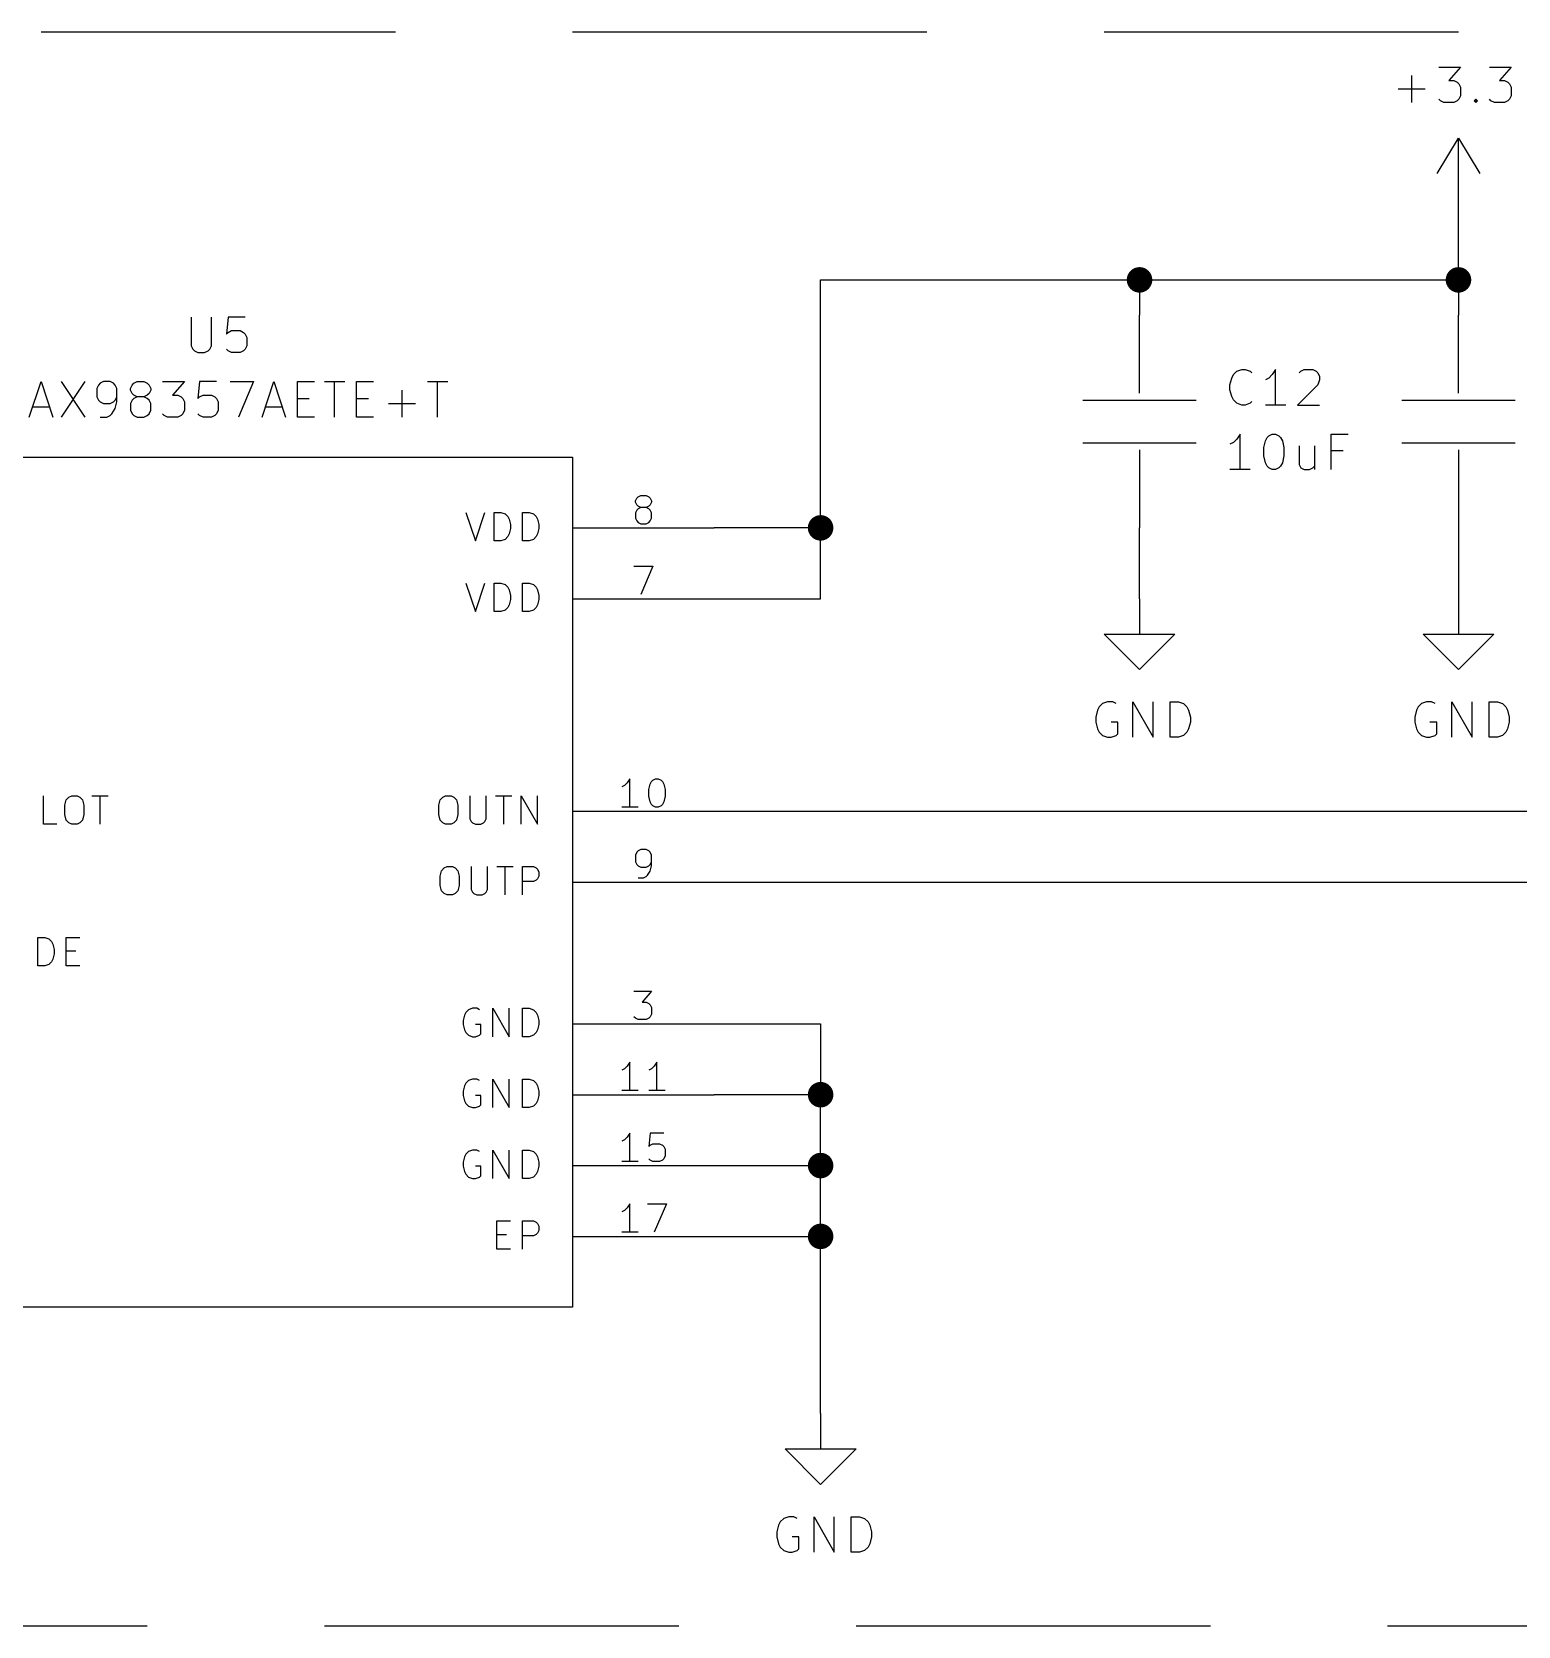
# Model space of a CAD drawing. Extents: x 0.4 to 16.1, y -11.3 to -0.4.
# Drawn here: x 12.087 to 14.184, y -5.85 to -3.6 of the extents above; entities that cross this region are included whole.
import ezdxf

# ---------------------------------------------------------------- set-up
doc = ezdxf.new("R2010")
doc.units = 0
doc.header["$MEASUREMENT"] = 0
doc.linetypes.add('DASHED', pattern=[0.75, 0.5, -0.25])
for name, color, linetype in [('BLUE4', 5, 'CONTINUOUS'), ('BROWN2', 54, 'CONTINUOUS'), ('MAGENTA2', 6, 'CONTINUOUS'), ('MAGENTA3', 221, 'CONTINUOUS'), ('RED3', 11, 'CONTINUOUS')]:
    doc.layers.add(name, color=color, linetype=linetype)

msp = doc.modelspace()

# ---------------------------------------------------------------- linework, layer by layer
at = {"layer": 'BLUE4', "linetype": 'CONTINUOUS'}
for p, q in [((12.9386, -4.26171), (12.9405, -4.2579)), ((12.9386, -4.26362), (12.9386, -4.26171)), ((12.9405, -4.26743), (12.9386, -4.26362)), ((12.9405, -4.2579), (12.9424, -4.256)), ((12.9424, -4.26933), (12.9405, -4.26743)), ((12.9424, -4.27314), (12.9405, -4.27505)), ((12.9424, -4.256), (12.9462, -4.25409)), ((12.9462, -4.27124), (12.9424, -4.26933)), ((12.9462, -4.27124), (12.9424, -4.27314)), ((12.9462, -4.25409), (12.9538, -4.25409)), ((12.9538, -4.27124), (12.9462, -4.27124)), ((12.9538, -4.25409), (12.9576, -4.256)), ((12.9576, -4.26933), (12.9538, -4.27124)), ((12.9576, -4.27314), (12.9538, -4.27124)), ((12.9576, -4.256), (12.9595, -4.2579)), ((12.9595, -4.26743), (12.9576, -4.26933)), ((12.9595, -4.27505), (12.9576, -4.27314)), ((12.9595, -4.2579), (12.9614, -4.26171)), ((12.9614, -4.26362), (12.9595, -4.26743)), ((12.9614, -4.26171), (12.9614, -4.26362)), ((12.9405, -4.27505), (12.9386, -4.27885)), ((12.9386, -4.27885), (12.9386, -4.28647)), ((12.9386, -4.28647), (12.9405, -4.29028)), ((12.9405, -4.29028), (12.9424, -4.29219)), ((12.9424, -4.29219), (12.9462, -4.29409)), ((12.9462, -4.29409), (12.9538, -4.29409)), ((12.9538, -4.29409), (12.9576, -4.29219)), ((12.9576, -4.29219), (12.9595, -4.29028)), ((12.9614, -4.27885), (12.9595, -4.27505)), ((12.9595, -4.29028), (12.9614, -4.28647)), ((12.9614, -4.28647), (12.9614, -4.27885)), ((12.9367, -4.35409), (12.9633, -4.35409)), ((12.9633, -4.35409), (12.9462, -4.39409)), ((12.9309, -4.65409), (12.9271, -4.65981)), ((12.9309, -4.69409), (12.9309, -4.65409)), ((12.9614, -4.6579), (12.9633, -4.656)), ((12.9633, -4.656), (12.9671, -4.65409)), ((12.9671, -4.65409), (12.9709, -4.65409)), ((12.9709, -4.65409), (12.9748, -4.656)), ((12.9748, -4.656), (12.9767, -4.6579)), ((12.9233, -4.66362), (12.9195, -4.66552)), ((12.9271, -4.65981), (12.9233, -4.66362)), ((12.9576, -4.66933), (12.9595, -4.66171)), ((12.9576, -4.67885), (12.9576, -4.66933)), ((12.9595, -4.68647), (12.9576, -4.67885)), ((12.9595, -4.66171), (12.9614, -4.6579)), ((12.9767, -4.6579), (12.9786, -4.66171)), ((12.9786, -4.66171), (12.9805, -4.66933)), ((12.9805, -4.67885), (12.9786, -4.68647)), ((12.9805, -4.66933), (12.9805, -4.67885)), ((12.9424, -4.69409), (12.9195, -4.69409)), ((12.9614, -4.69028), (12.9595, -4.68647)), ((12.9633, -4.69219), (12.9614, -4.69028)), ((12.9671, -4.69409), (12.9633, -4.69219)), ((12.9709, -4.69409), (12.9671, -4.69409)), ((12.9748, -4.69219), (12.9709, -4.69409)), ((12.9767, -4.69028), (12.9748, -4.69219)), ((12.9786, -4.68647), (12.9767, -4.69028)), ((12.9405, -4.7579), (12.9386, -4.76171)), ((12.9386, -4.76171), (12.9386, -4.77124)), ((12.9424, -4.756), (12.9405, -4.7579)), ((12.9462, -4.75409), (12.9424, -4.756)), ((12.9538, -4.75409), (12.9462, -4.75409)), ((12.9576, -4.756), (12.9538, -4.75409)), ((12.9595, -4.7579), (12.9576, -4.756)), ((12.9614, -4.76171), (12.9595, -4.7579)), ((12.9614, -4.77695), (12.9614, -4.76171)), ((12.9386, -4.77124), (12.9405, -4.77505)), ((12.9405, -4.77505), (12.9424, -4.77695)), ((12.9424, -4.77695), (12.9462, -4.77885)), ((12.9462, -4.77885), (12.9538, -4.77885)), ((12.95, -4.79409), (12.9538, -4.79219)), ((12.9538, -4.77885), (12.9576, -4.77695)), ((12.9538, -4.79219), (12.9557, -4.79028)), ((12.9557, -4.79028), (12.9595, -4.78457)), ((12.9576, -4.77695), (12.9595, -4.77505)), ((12.9595, -4.77505), (12.9614, -4.77124)), ((12.9595, -4.78457), (12.9614, -4.77695)), ((12.9424, -4.79409), (12.95, -4.79409)), ((12.9367, -4.95409), (12.9614, -4.95409)), ((12.9614, -4.95409), (12.9481, -4.96933)), ((12.9481, -4.96933), (12.9538, -4.96933)), ((12.9538, -4.96933), (12.9576, -4.97124)), ((12.9576, -4.97124), (12.9595, -4.97314)), ((12.9386, -4.99219), (12.9367, -4.99028)), ((12.9424, -4.99409), (12.9386, -4.99219)), ((12.9538, -4.99409), (12.9424, -4.99409)), ((12.9576, -4.99219), (12.9538, -4.99409)), ((12.9595, -4.99028), (12.9576, -4.99219)), ((12.9595, -4.97314), (12.9614, -4.97695)), ((12.9614, -4.98647), (12.9595, -4.99028)), ((12.9614, -4.97695), (12.9614, -4.98647)), ((12.9271, -5.05981), (12.9233, -5.06362)), ((12.9309, -5.05409), (12.9271, -5.05981)), ((12.9309, -5.09409), (12.9309, -5.05409)), ((12.9652, -5.05981), (12.9614, -5.06362)), ((12.969, -5.05409), (12.9652, -5.05981)), ((12.969, -5.09409), (12.969, -5.05409)), ((12.9233, -5.06362), (12.9195, -5.06552)), ((12.9614, -5.06362), (12.9576, -5.06552)), ((12.9424, -5.09409), (12.9195, -5.09409)), ((12.9805, -5.09409), (12.9576, -5.09409)), ((12.9233, -5.16362), (12.9195, -5.16552)), ((12.9271, -5.15981), (12.9233, -5.16362)), ((12.9309, -5.15409), (12.9271, -5.15981)), ((12.9309, -5.19409), (12.9309, -5.15409)), ((12.9595, -5.15409), (12.9576, -5.17314)), ((12.9576, -5.17314), (12.9595, -5.17124)), ((12.9786, -5.15409), (12.9595, -5.15409)), ((12.9595, -5.17124), (12.9633, -5.16933)), ((12.9633, -5.16933), (12.9729, -5.16933)), ((12.9729, -5.16933), (12.9767, -5.17124)), ((12.9767, -5.17124), (12.9786, -5.17314)), ((12.9786, -5.17314), (12.9805, -5.17695)), ((12.9424, -5.19409), (12.9195, -5.19409)), ((12.9595, -5.19219), (12.9576, -5.19028)), ((12.9633, -5.19409), (12.9595, -5.19219)), ((12.9729, -5.19409), (12.9633, -5.19409)), ((12.9767, -5.19219), (12.9729, -5.19409)), ((12.9786, -5.19028), (12.9767, -5.19219)), ((12.9805, -5.18647), (12.9786, -5.19028)), ((12.9805, -5.17695), (12.9805, -5.18647)), ((12.9233, -5.26362), (12.9195, -5.26552)), ((12.9271, -5.25981), (12.9233, -5.26362)), ((12.9309, -5.25409), (12.9271, -5.25981)), ((12.9309, -5.29409), (12.9309, -5.25409)), ((12.9557, -5.25409), (12.9824, -5.25409)), ((12.9824, -5.25409), (12.9652, -5.29409)), ((12.9424, -5.29409), (12.9195, -5.29409))]:
    msp.add_line(p, q, dxfattribs=at)
at = {"layer": 'BROWN2', "linetype": 'CONTINUOUS'}
for p, q in [((14.07, -3.8), (14.1, -3.75)), ((14.1, -3.85), (14.1, -3.75)), ((14.1, -3.75), (14.13, -3.8)), ((13.65, -4.11), (13.65, -4)), ((14.1, -4.11), (14.1, -4)), ((13.57, -4.12), (13.73, -4.12)), ((14.02, -4.12), (14.18, -4.12)), ((13.57, -4.18), (13.73, -4.18)), ((14.02, -4.18), (14.18, -4.18)), ((11.85, -4.2), (12.85, -4.2)), ((12.85, -4.2), (12.85, -5.4)), ((13.65, -4.19), (13.65, -4.3)), ((14.1, -4.19), (14.1, -4.3)), ((12.85, -4.3), (13.05, -4.3)), ((12.85, -4.4), (13.05, -4.4)), ((13.65, -4.4), (13.65, -4.45)), ((14.1, -4.4), (14.1, -4.45)), ((13.65, -4.5), (13.6, -4.45)), ((13.6, -4.45), (13.65, -4.45)), ((13.65, -4.45), (13.7, -4.45)), ((13.7, -4.45), (13.65, -4.5)), ((14.1, -4.5), (14.05, -4.45)), ((14.05, -4.45), (14.1, -4.45)), ((14.1, -4.45), (14.15, -4.45)), ((14.15, -4.45), (14.1, -4.5)), ((12.85, -4.7), (13.05, -4.7)), ((12.85, -4.8), (13.05, -4.8)), ((12.85, -5), (13.05, -5)), ((12.85, -5.1), (13.05, -5.1)), ((12.85, -5.2), (13.05, -5.2)), ((12.85, -5.3), (13.05, -5.3)), ((12.85, -5.4), (11.85, -5.4)), ((13.2, -5.55), (13.2, -5.6)), ((13.2, -5.65), (13.15, -5.6)), ((13.15, -5.6), (13.2, -5.6)), ((13.2, -5.6), (13.25, -5.6)), ((13.25, -5.6), (13.2, -5.65))]:
    msp.add_line(p, q, dxfattribs=at)
at = {"layer": 'MAGENTA2', "linetype": 'CONTINUOUS'}
for p, q in [((14.034, -3.69962), (14.034, -3.66152)), ((14.0721, -3.64962), (14.1031, -3.64962)), ((14.1031, -3.64962), (14.0864, -3.66867)), ((14.1436, -3.64962), (14.1745, -3.64962)), ((14.1745, -3.64962), (14.1579, -3.66867)), ((14.015, -3.68057), (14.0531, -3.68057)), ((14.0864, -3.66867), (14.0936, -3.66867)), ((14.0936, -3.66867), (14.0983, -3.67105)), ((14.0983, -3.67105), (14.1007, -3.67343)), ((14.1007, -3.67343), (14.1031, -3.67819)), ((14.1031, -3.67819), (14.1031, -3.69009)), ((14.1579, -3.66867), (14.165, -3.66867)), ((14.165, -3.66867), (14.1698, -3.67105)), ((14.1698, -3.67105), (14.1721, -3.67343)), ((14.1721, -3.67343), (14.1745, -3.67819)), ((14.1745, -3.67819), (14.1745, -3.69009)), ((14.0745, -3.69724), (14.0721, -3.69485)), ((14.0793, -3.69962), (14.0745, -3.69724)), ((14.0936, -3.69962), (14.0793, -3.69962)), ((14.0983, -3.69724), (14.0936, -3.69962)), ((14.1007, -3.69485), (14.0983, -3.69724)), ((14.1031, -3.69009), (14.1007, -3.69485)), ((14.1221, -3.69724), (14.1245, -3.69485)), ((14.1245, -3.69962), (14.1221, -3.69724)), ((14.1245, -3.69485), (14.1269, -3.69724)), ((14.1245, -3.69485), (14.1245, -3.69962)), ((14.1269, -3.69724), (14.1245, -3.69962)), ((14.1459, -3.69724), (14.1436, -3.69485)), ((14.1507, -3.69962), (14.1459, -3.69724)), ((14.165, -3.69962), (14.1507, -3.69962)), ((14.1698, -3.69724), (14.165, -3.69962)), ((14.1721, -3.69485), (14.1698, -3.69724)), ((14.1745, -3.69009), (14.1721, -3.69485)), ((12.3119, -4.00262), (12.3119, -4.04309)), ((12.3405, -4.04309), (12.3405, -4.00262)), ((12.3643, -4.00262), (12.3619, -4.02643)), ((12.3881, -4.00262), (12.3643, -4.00262)), ((12.3619, -4.02643), (12.3643, -4.02405)), ((12.3643, -4.02405), (12.369, -4.02167)), ((12.369, -4.02167), (12.3809, -4.02167)), ((12.3809, -4.02167), (12.3857, -4.02405)), ((12.3857, -4.02405), (12.3881, -4.02643)), ((12.3881, -4.02643), (12.3905, -4.03119)), ((12.3119, -4.04309), (12.3143, -4.04785)), ((12.3143, -4.04785), (12.3167, -4.05024)), ((12.3357, -4.05024), (12.3381, -4.04785)), ((12.3381, -4.04785), (12.3405, -4.04309)), ((12.3643, -4.05024), (12.3619, -4.04785)), ((12.3881, -4.04785), (12.3857, -4.05024)), ((12.3905, -4.04309), (12.3881, -4.04785)), ((12.3905, -4.03119), (12.3905, -4.04309)), ((12.3167, -4.05024), (12.3214, -4.05262)), ((12.3214, -4.05262), (12.3309, -4.05262)), ((12.3309, -4.05262), (12.3357, -4.05024)), ((12.369, -4.05262), (12.3643, -4.05024)), ((12.3809, -4.05262), (12.369, -4.05262)), ((12.3857, -4.05024), (12.3809, -4.05262)), ((12.0833, -4.14362), (12.1, -4.09362)), ((12.1, -4.09362), (12.1167, -4.14362)), ((12.1286, -4.09362), (12.1619, -4.14362)), ((12.1619, -4.09362), (12.1286, -4.14362)), ((12.1881, -4.09362), (12.1833, -4.096)), ((12.1976, -4.09362), (12.1881, -4.09362)), ((12.2024, -4.096), (12.1976, -4.09362)), ((12.2309, -4.096), (12.2357, -4.09362)), ((12.2357, -4.09362), (12.2452, -4.09362)), ((12.2452, -4.09362), (12.25, -4.096)), ((12.2714, -4.09362), (12.3024, -4.09362)), ((12.3024, -4.09362), (12.2857, -4.11267)), ((12.3238, -4.09362), (12.3214, -4.11743)), ((12.3476, -4.09362), (12.3238, -4.09362)), ((12.3667, -4.09362), (12.4, -4.09362)), ((12.4, -4.09362), (12.3786, -4.14362)), ((12.4119, -4.14362), (12.4286, -4.09362)), ((12.4286, -4.09362), (12.4452, -4.14362)), ((12.4619, -4.14362), (12.4619, -4.09362)), ((12.4619, -4.09362), (12.4857, -4.09362)), ((12.5, -4.09362), (12.5286, -4.09362)), ((12.5143, -4.14362), (12.5143, -4.09362)), ((12.5452, -4.14362), (12.5452, -4.09362)), ((12.5452, -4.09362), (12.569, -4.09362)), ((12.6452, -4.09362), (12.6738, -4.09362)), ((12.6595, -4.14362), (12.6595, -4.09362)), ((13.7776, -4.09805), (13.78, -4.08852)), ((13.78, -4.08852), (13.7824, -4.08376)), ((13.7824, -4.08376), (13.7872, -4.079)), ((13.7872, -4.079), (13.7943, -4.07662)), ((13.7943, -4.07662), (13.7991, -4.07662)), ((13.7991, -4.07662), (13.8062, -4.079)), ((13.8062, -4.079), (13.8086, -4.08138)), ((13.8324, -4.08852), (13.8276, -4.0909)), ((13.8372, -4.08376), (13.8324, -4.08852)), ((13.8419, -4.07662), (13.8372, -4.08376)), ((13.8419, -4.12662), (13.8419, -4.07662)), ((13.8753, -4.08138), (13.8776, -4.079)), ((13.8776, -4.079), (13.8824, -4.07662)), ((13.8824, -4.07662), (13.8943, -4.07662)), ((13.8943, -4.07662), (13.8991, -4.079)), ((13.8991, -4.079), (13.9015, -4.08138)), ((13.9015, -4.08138), (13.9038, -4.08614)), ((13.9038, -4.0909), (13.9015, -4.09805)), ((13.9038, -4.08614), (13.9038, -4.0909)), ((12.1809, -4.09838), (12.1786, -4.10314)), ((12.1786, -4.10314), (12.1786, -4.11505)), ((12.1786, -4.11505), (12.1809, -4.11981)), ((12.1833, -4.096), (12.1809, -4.09838)), ((12.2048, -4.09838), (12.2024, -4.096)), ((12.2071, -4.10314), (12.2048, -4.09838)), ((12.2048, -4.11981), (12.2071, -4.11505)), ((12.2071, -4.12219), (12.2071, -4.10314)), ((12.2262, -4.10314), (12.2286, -4.09838)), ((12.2262, -4.10552), (12.2262, -4.10314)), ((12.2286, -4.11028), (12.2262, -4.10552)), ((12.2286, -4.09838), (12.2309, -4.096)), ((12.2309, -4.11267), (12.2286, -4.11028)), ((12.2309, -4.11743), (12.2286, -4.11981)), ((12.2357, -4.11505), (12.2309, -4.11267)), ((12.2357, -4.11505), (12.2309, -4.11743)), ((12.2452, -4.11505), (12.2357, -4.11505)), ((12.25, -4.11267), (12.2452, -4.11505)), ((12.25, -4.11743), (12.2452, -4.11505)), ((12.25, -4.096), (12.2524, -4.09838)), ((12.2524, -4.11028), (12.25, -4.11267)), ((12.2524, -4.11981), (12.25, -4.11743)), ((12.2524, -4.09838), (12.2548, -4.10314)), ((12.2548, -4.10552), (12.2524, -4.11028)), ((12.2548, -4.10314), (12.2548, -4.10552)), ((12.2857, -4.11267), (12.2929, -4.11267)), ((12.2929, -4.11267), (12.2976, -4.11505)), ((12.2976, -4.11505), (12.3, -4.11743)), ((12.3, -4.11743), (12.3024, -4.12219)), ((12.3214, -4.11743), (12.3238, -4.11505)), ((12.3238, -4.11505), (12.3286, -4.11267)), ((12.3286, -4.11267), (12.3405, -4.11267)), ((12.3405, -4.11267), (12.3452, -4.11505)), ((12.3452, -4.11505), (12.3476, -4.11743)), ((12.3476, -4.11743), (12.35, -4.12219)), ((12.4619, -4.11743), (12.4786, -4.11743)), ((12.5452, -4.11743), (12.5619, -4.11743)), ((12.6095, -4.14362), (12.6095, -4.10552)), ((13.7776, -4.10519), (13.7776, -4.09805)), ((13.78, -4.11471), (13.7776, -4.10519)), ((13.7824, -4.11947), (13.78, -4.11471)), ((13.9015, -4.09805), (13.8729, -4.12662)), ((12.0881, -4.12933), (12.1119, -4.12933)), ((12.1809, -4.11981), (12.1833, -4.12219)), ((12.1833, -4.12219), (12.1881, -4.12457)), ((12.1881, -4.12457), (12.1976, -4.12457)), ((12.1976, -4.12457), (12.2024, -4.12219)), ((12.1976, -4.14124), (12.2, -4.13885)), ((12.2, -4.13885), (12.2048, -4.13171)), ((12.2024, -4.12219), (12.2048, -4.11981)), ((12.2048, -4.13171), (12.2071, -4.12219)), ((12.2286, -4.11981), (12.2262, -4.12457)), ((12.2262, -4.12457), (12.2262, -4.13409)), ((12.2262, -4.13409), (12.2286, -4.13885)), ((12.2286, -4.13885), (12.2309, -4.14124)), ((12.25, -4.14124), (12.2524, -4.13885)), ((12.2548, -4.12457), (12.2524, -4.11981)), ((12.2524, -4.13885), (12.2548, -4.13409)), ((12.2548, -4.13409), (12.2548, -4.12457)), ((12.2738, -4.14124), (12.2714, -4.13885)), ((12.3, -4.13885), (12.2976, -4.14124)), ((12.3024, -4.13409), (12.3, -4.13885)), ((12.3024, -4.12219), (12.3024, -4.13409)), ((12.3238, -4.14124), (12.3214, -4.13885)), ((12.3476, -4.13885), (12.3452, -4.14124)), ((12.35, -4.13409), (12.3476, -4.13885)), ((12.35, -4.12219), (12.35, -4.13409)), ((12.4167, -4.12933), (12.4405, -4.12933)), ((12.5905, -4.12457), (12.6286, -4.12457)), ((13.7872, -4.12424), (13.7824, -4.11947)), ((13.7943, -4.12662), (13.7872, -4.12424)), ((13.7991, -4.12662), (13.7943, -4.12662)), ((13.8062, -4.12424), (13.7991, -4.12662)), ((13.8086, -4.12185), (13.8062, -4.12424)), ((13.8562, -4.12662), (13.8276, -4.12662)), ((13.8729, -4.12662), (13.9038, -4.12662)), ((12.1833, -4.14362), (12.1929, -4.14362)), ((12.1929, -4.14362), (12.1976, -4.14124)), ((12.2309, -4.14124), (12.2357, -4.14362)), ((12.2357, -4.14362), (12.2452, -4.14362)), ((12.2452, -4.14362), (12.25, -4.14124)), ((12.2786, -4.14362), (12.2738, -4.14124)), ((12.2929, -4.14362), (12.2786, -4.14362)), ((12.2976, -4.14124), (12.2929, -4.14362)), ((12.3286, -4.14362), (12.3238, -4.14124)), ((12.3405, -4.14362), (12.3286, -4.14362)), ((12.3452, -4.14124), (12.3405, -4.14362)), ((12.4857, -4.14362), (12.4619, -4.14362)), ((12.569, -4.14362), (12.5452, -4.14362)), ((13.7824, -4.17952), (13.7776, -4.1819)), ((13.7872, -4.17476), (13.7824, -4.17952)), ((13.7919, -4.16762), (13.7872, -4.17476)), ((13.7919, -4.21762), (13.7919, -4.16762)), ((13.8253, -4.18667), (13.8276, -4.17714)), ((13.8276, -4.17714), (13.83, -4.17238)), ((13.83, -4.17238), (13.8324, -4.17)), ((13.8324, -4.17), (13.8372, -4.16762)), ((13.8372, -4.16762), (13.8419, -4.16762)), ((13.8419, -4.16762), (13.8467, -4.17)), ((13.8467, -4.17), (13.8491, -4.17238)), ((13.8491, -4.17238), (13.8515, -4.17714)), ((13.8515, -4.17714), (13.8538, -4.18667)), ((13.8753, -4.18428), (13.8753, -4.21047)), ((13.8967, -4.18428), (13.8967, -4.21762)), ((13.9205, -4.21762), (13.9205, -4.16762)), ((13.9205, -4.16762), (13.9443, -4.16762)), ((13.8253, -4.19857), (13.8253, -4.18667)), ((13.8276, -4.20809), (13.8253, -4.19857)), ((13.8538, -4.19857), (13.8515, -4.20809)), ((13.8538, -4.18667), (13.8538, -4.19857)), ((13.9372, -4.19143), (13.9205, -4.19143)), ((13.8062, -4.21762), (13.7776, -4.21762)), ((13.83, -4.21285), (13.8276, -4.20809)), ((13.8324, -4.21524), (13.83, -4.21285)), ((13.8372, -4.21762), (13.8324, -4.21524)), ((13.8419, -4.21762), (13.8372, -4.21762)), ((13.8467, -4.21524), (13.8419, -4.21762)), ((13.8491, -4.21285), (13.8467, -4.21524)), ((13.8515, -4.20809), (13.8491, -4.21285)), ((13.8753, -4.21047), (13.8776, -4.21524)), ((13.8776, -4.21524), (13.8824, -4.21762)), ((13.8824, -4.21762), (13.8896, -4.21762)), ((13.8896, -4.21762), (13.8943, -4.21524)), ((13.8943, -4.21524), (13.8967, -4.21285)), ((12.6995, -4.27809), (12.7129, -4.31809)), ((12.7129, -4.31809), (12.7262, -4.27809)), ((12.7395, -4.31809), (12.7395, -4.27809)), ((12.7395, -4.27809), (12.749, -4.27809)), ((12.749, -4.27809), (12.7548, -4.28)), ((12.7548, -4.28), (12.7586, -4.28381)), ((12.7586, -4.28381), (12.7605, -4.28762)), ((12.7605, -4.28762), (12.7624, -4.29524)), ((12.7624, -4.29524), (12.7624, -4.30095)), ((12.7795, -4.31809), (12.7795, -4.27809)), ((12.7795, -4.27809), (12.789, -4.27809)), ((12.789, -4.27809), (12.7948, -4.28)), ((12.7948, -4.28), (12.7986, -4.28381)), ((12.7986, -4.28381), (12.8005, -4.28762)), ((12.8005, -4.28762), (12.8024, -4.29524)), ((12.8024, -4.29524), (12.8024, -4.30095)), ((12.749, -4.31809), (12.7395, -4.31809)), ((12.7548, -4.31619), (12.749, -4.31809)), ((12.7586, -4.31238), (12.7548, -4.31619)), ((12.7605, -4.30857), (12.7586, -4.31238)), ((12.7624, -4.30095), (12.7605, -4.30857)), ((12.789, -4.31809), (12.7795, -4.31809)), ((12.7948, -4.31619), (12.789, -4.31809)), ((12.7986, -4.31238), (12.7948, -4.31619)), ((12.8005, -4.30857), (12.7986, -4.31238)), ((12.8024, -4.30095), (12.8005, -4.30857)), ((12.6995, -4.37809), (12.7129, -4.41809)), ((12.7129, -4.41809), (12.7262, -4.37809)), ((12.7395, -4.41809), (12.7395, -4.37809)), ((12.7395, -4.37809), (12.749, -4.37809)), ((12.749, -4.37809), (12.7548, -4.38)), ((12.7548, -4.38), (12.7586, -4.38381)), ((12.7586, -4.38381), (12.7605, -4.38762)), ((12.7795, -4.41809), (12.7795, -4.37809)), ((12.7795, -4.37809), (12.789, -4.37809)), ((12.789, -4.37809), (12.7948, -4.38)), ((12.7948, -4.38), (12.7986, -4.38381)), ((12.7986, -4.38381), (12.8005, -4.38762)), ((12.7605, -4.40857), (12.7586, -4.41238)), ((12.7605, -4.38762), (12.7624, -4.39524)), ((12.7624, -4.40095), (12.7605, -4.40857)), ((12.7624, -4.39524), (12.7624, -4.40095)), ((12.8005, -4.40857), (12.7986, -4.41238)), ((12.8005, -4.38762), (12.8024, -4.39524)), ((12.8024, -4.40095), (12.8005, -4.40857)), ((12.8024, -4.39524), (12.8024, -4.40095)), ((12.749, -4.41809), (12.7395, -4.41809)), ((12.7548, -4.41619), (12.749, -4.41809)), ((12.7586, -4.41238), (12.7548, -4.41619)), ((12.789, -4.41809), (12.7795, -4.41809)), ((12.7948, -4.41619), (12.789, -4.41809)), ((12.7986, -4.41238), (12.7948, -4.41619)), ((13.5907, -4.55752), (13.5883, -4.56705)), ((13.5883, -4.56705), (13.5883, -4.57419)), ((13.5931, -4.55276), (13.5907, -4.55752)), ((13.5979, -4.548), (13.5931, -4.55276)), ((13.605, -4.54562), (13.5979, -4.548)), ((13.6121, -4.54562), (13.605, -4.54562)), ((13.6169, -4.548), (13.6121, -4.54562)), ((13.6407, -4.59562), (13.6407, -4.54562)), ((13.6407, -4.54562), (13.6693, -4.59562)), ((13.6693, -4.59562), (13.6693, -4.54562)), ((13.6931, -4.59562), (13.6931, -4.54562)), ((13.6931, -4.54562), (13.705, -4.54562)), ((13.705, -4.54562), (13.7121, -4.548)), ((13.7121, -4.548), (13.7169, -4.55276)), ((13.7169, -4.55276), (13.7193, -4.55752)), ((13.7193, -4.55752), (13.7217, -4.56705)), ((13.7217, -4.56705), (13.7217, -4.57419)), ((14.0407, -4.55752), (14.0383, -4.56705)), ((14.0383, -4.56705), (14.0383, -4.57419)), ((14.0431, -4.55276), (14.0407, -4.55752)), ((14.0479, -4.548), (14.0431, -4.55276)), ((14.055, -4.54562), (14.0479, -4.548)), ((14.0621, -4.54562), (14.055, -4.54562)), ((14.0669, -4.548), (14.0621, -4.54562)), ((14.0907, -4.59562), (14.0907, -4.54562)), ((14.0907, -4.54562), (14.1193, -4.59562)), ((14.1193, -4.59562), (14.1193, -4.54562)), ((14.1431, -4.59562), (14.1431, -4.54562)), ((14.1431, -4.54562), (14.155, -4.54562)), ((14.155, -4.54562), (14.1621, -4.548)), ((14.1621, -4.548), (14.1669, -4.55276)), ((14.1669, -4.55276), (14.1693, -4.55752)), ((14.1693, -4.55752), (14.1717, -4.56705)), ((14.1717, -4.56705), (14.1717, -4.57419)), ((13.5883, -4.57419), (13.5907, -4.58371)), ((13.5907, -4.58371), (13.5931, -4.58847)), ((13.5931, -4.58847), (13.5979, -4.59324)), ((13.6193, -4.57419), (13.6098, -4.57419)), ((13.6193, -4.59085), (13.6193, -4.57419)), ((13.7169, -4.58847), (13.7121, -4.59324)), ((13.7193, -4.58371), (13.7169, -4.58847)), ((13.7217, -4.57419), (13.7193, -4.58371)), ((14.0383, -4.57419), (14.0407, -4.58371)), ((14.0407, -4.58371), (14.0431, -4.58847)), ((14.0431, -4.58847), (14.0479, -4.59324)), ((14.0693, -4.57419), (14.0598, -4.57419)), ((14.0693, -4.59085), (14.0693, -4.57419)), ((14.1669, -4.58847), (14.1621, -4.59324)), ((14.1693, -4.58371), (14.1669, -4.58847)), ((14.1717, -4.57419), (14.1693, -4.58371)), ((13.5979, -4.59324), (13.605, -4.59562)), ((13.605, -4.59562), (13.6098, -4.59562)), ((13.6098, -4.59562), (13.6169, -4.59324)), ((13.6169, -4.59324), (13.6193, -4.59085)), ((13.705, -4.59562), (13.6931, -4.59562)), ((13.7121, -4.59324), (13.705, -4.59562)), ((14.0479, -4.59324), (14.055, -4.59562)), ((14.055, -4.59562), (14.0598, -4.59562)), ((14.0598, -4.59562), (14.0669, -4.59324)), ((14.0669, -4.59324), (14.0693, -4.59085)), ((14.155, -4.59562), (14.1431, -4.59562)), ((14.1621, -4.59324), (14.155, -4.59562)), ((12.1033, -4.71809), (12.1033, -4.67809)), ((12.1395, -4.68), (12.1433, -4.67809)), ((12.1433, -4.67809), (12.1509, -4.67809)), ((12.1509, -4.67809), (12.1548, -4.68)), ((12.1719, -4.67809), (12.1948, -4.67809)), ((12.1833, -4.71809), (12.1833, -4.67809)), ((12.6671, -4.68), (12.6709, -4.67809)), ((12.6709, -4.67809), (12.6786, -4.67809)), ((12.6786, -4.67809), (12.6824, -4.68)), ((12.7052, -4.67809), (12.7052, -4.71047)), ((12.7281, -4.71047), (12.7281, -4.67809)), ((12.7414, -4.67809), (12.7643, -4.67809)), ((12.7529, -4.71809), (12.7529, -4.67809)), ((12.7776, -4.71809), (12.7776, -4.67809)), ((12.7776, -4.67809), (12.8005, -4.71809)), ((12.8005, -4.71809), (12.8005, -4.67809)), ((12.1338, -4.69143), (12.1357, -4.68381)), ((12.1338, -4.70476), (12.1338, -4.69143)), ((12.1357, -4.68381), (12.1395, -4.68)), ((12.1548, -4.68), (12.1586, -4.68381)), ((12.1586, -4.68381), (12.1605, -4.69143)), ((12.1605, -4.69143), (12.1605, -4.70476)), ((12.6614, -4.69143), (12.6633, -4.68381)), ((12.6614, -4.70476), (12.6614, -4.69143)), ((12.6633, -4.68381), (12.6671, -4.68)), ((12.6824, -4.68), (12.6862, -4.68381)), ((12.6862, -4.68381), (12.6881, -4.69143)), ((12.6881, -4.69143), (12.6881, -4.70476)), ((12.1224, -4.71809), (12.1033, -4.71809)), ((12.1357, -4.71238), (12.1338, -4.70476)), ((12.1395, -4.71619), (12.1357, -4.71238)), ((12.1433, -4.71809), (12.1395, -4.71619)), ((12.1509, -4.71809), (12.1433, -4.71809)), ((12.1548, -4.71619), (12.1509, -4.71809)), ((12.1586, -4.71238), (12.1548, -4.71619)), ((12.1605, -4.70476), (12.1586, -4.71238)), ((12.6633, -4.71238), (12.6614, -4.70476)), ((12.6671, -4.71619), (12.6633, -4.71238)), ((12.6709, -4.71809), (12.6671, -4.71619)), ((12.6786, -4.71809), (12.6709, -4.71809)), ((12.6824, -4.71619), (12.6786, -4.71809)), ((12.6862, -4.71238), (12.6824, -4.71619)), ((12.6881, -4.70476), (12.6862, -4.71238)), ((12.7052, -4.71047), (12.7071, -4.71428)), ((12.7071, -4.71428), (12.709, -4.71619)), ((12.709, -4.71619), (12.7129, -4.71809)), ((12.7129, -4.71809), (12.7205, -4.71809)), ((12.7205, -4.71809), (12.7243, -4.71619)), ((12.7243, -4.71619), (12.7262, -4.71428)), ((12.7262, -4.71428), (12.7281, -4.71047)), ((12.6633, -4.79143), (12.6652, -4.78381)), ((12.6633, -4.80476), (12.6633, -4.79143)), ((12.6652, -4.78381), (12.669, -4.78)), ((12.669, -4.78), (12.6729, -4.77809)), ((12.6729, -4.77809), (12.6805, -4.77809)), ((12.6805, -4.77809), (12.6843, -4.78)), ((12.6843, -4.78), (12.6881, -4.78381)), ((12.6881, -4.78381), (12.69, -4.79143)), ((12.69, -4.79143), (12.69, -4.80476)), ((12.7071, -4.77809), (12.7071, -4.81047)), ((12.73, -4.81047), (12.73, -4.77809)), ((12.7433, -4.77809), (12.7662, -4.77809)), ((12.7548, -4.81809), (12.7548, -4.77809)), ((12.7795, -4.81809), (12.7795, -4.77809)), ((12.7795, -4.77809), (12.7948, -4.77809)), ((12.7948, -4.77809), (12.7986, -4.78)), ((12.7986, -4.78), (12.8005, -4.7819)), ((12.8005, -4.7819), (12.8024, -4.78571)), ((12.8024, -4.79143), (12.8005, -4.79524)), ((12.8024, -4.78571), (12.8024, -4.79143)), ((12.6652, -4.81238), (12.6633, -4.80476)), ((12.669, -4.81619), (12.6652, -4.81238)), ((12.6881, -4.81238), (12.6843, -4.81619)), ((12.69, -4.80476), (12.6881, -4.81238)), ((12.7071, -4.81047), (12.709, -4.81428)), ((12.709, -4.81428), (12.7109, -4.81619)), ((12.7262, -4.81619), (12.7281, -4.81428)), ((12.7281, -4.81428), (12.73, -4.81047)), ((12.7948, -4.79905), (12.7795, -4.79905)), ((12.7986, -4.79714), (12.7948, -4.79905)), ((12.8005, -4.79524), (12.7986, -4.79714)), ((12.6729, -4.81809), (12.669, -4.81619)), ((12.6805, -4.81809), (12.6729, -4.81809)), ((12.6843, -4.81619), (12.6805, -4.81809)), ((12.7109, -4.81619), (12.7148, -4.81809)), ((12.7148, -4.81809), (12.7224, -4.81809)), ((12.7224, -4.81809), (12.7262, -4.81619)), ((12.0957, -4.91809), (12.0957, -4.87809)), ((12.0957, -4.87809), (12.1052, -4.87809)), ((12.1052, -4.87809), (12.1109, -4.88)), ((12.1109, -4.88), (12.1148, -4.88381)), ((12.1357, -4.91809), (12.1357, -4.87809)), ((12.1357, -4.87809), (12.1548, -4.87809)), ((12.1148, -4.88381), (12.1167, -4.88762)), ((12.1167, -4.88762), (12.1186, -4.89524)), ((12.1186, -4.90095), (12.1167, -4.90857)), ((12.1186, -4.89524), (12.1186, -4.90095)), ((12.1357, -4.89714), (12.149, -4.89714)), ((12.1052, -4.91809), (12.0957, -4.91809)), ((12.1109, -4.91619), (12.1052, -4.91809)), ((12.1148, -4.91238), (12.1109, -4.91619)), ((12.1167, -4.90857), (12.1148, -4.91238)), ((12.1548, -4.91809), (12.1357, -4.91809)), ((12.6976, -4.98762), (12.6957, -4.99524)), ((12.6995, -4.98381), (12.6976, -4.98762)), ((12.7033, -4.98), (12.6995, -4.98381)), ((12.709, -4.97809), (12.7033, -4.98)), ((12.7148, -4.97809), (12.709, -4.97809)), ((12.7186, -4.98), (12.7148, -4.97809)), ((12.7376, -5.01809), (12.7376, -4.97809)), ((12.7376, -4.97809), (12.7605, -5.01809)), ((12.7605, -5.01809), (12.7605, -4.97809)), ((12.7795, -5.01809), (12.7795, -4.97809)), ((12.7795, -4.97809), (12.789, -4.97809)), ((12.789, -4.97809), (12.7948, -4.98)), ((12.7948, -4.98), (12.7986, -4.98381)), ((12.7986, -4.98381), (12.8005, -4.98762)), ((12.8005, -4.98762), (12.8024, -4.99524)), ((12.6957, -4.99524), (12.6957, -5.00095)), ((12.6957, -5.00095), (12.6976, -5.00857)), ((12.6976, -5.00857), (12.6995, -5.01238)), ((12.6995, -5.01238), (12.7033, -5.01619)), ((12.7033, -5.01619), (12.709, -5.01809)), ((12.7205, -5.00095), (12.7129, -5.00095)), ((12.7129, -5.01809), (12.7186, -5.01619)), ((12.7186, -5.01619), (12.7205, -5.01428)), ((12.7205, -5.01428), (12.7205, -5.00095)), ((12.7948, -5.01619), (12.789, -5.01809)), ((12.7986, -5.01238), (12.7948, -5.01619)), ((12.8005, -5.00857), (12.7986, -5.01238)), ((12.8024, -5.00095), (12.8005, -5.00857)), ((12.8024, -4.99524), (12.8024, -5.00095)), ((12.709, -5.01809), (12.7129, -5.01809)), ((12.789, -5.01809), (12.7795, -5.01809)), ((12.6995, -5.08381), (12.6976, -5.08762)), ((12.7033, -5.08), (12.6995, -5.08381)), ((12.709, -5.07809), (12.7033, -5.08)), ((12.7148, -5.07809), (12.709, -5.07809)), ((12.7186, -5.08), (12.7148, -5.07809)), ((12.7376, -5.11809), (12.7376, -5.07809)), ((12.7376, -5.07809), (12.7605, -5.11809)), ((12.7605, -5.11809), (12.7605, -5.07809)), ((12.7795, -5.11809), (12.7795, -5.07809)), ((12.7795, -5.07809), (12.789, -5.07809)), ((12.789, -5.07809), (12.7948, -5.08)), ((12.7948, -5.08), (12.7986, -5.08381)), ((12.7986, -5.08381), (12.8005, -5.08762)), ((12.6976, -5.08762), (12.6957, -5.09524)), ((12.6957, -5.09524), (12.6957, -5.10095)), ((12.6957, -5.10095), (12.6976, -5.10857)), ((12.7205, -5.10095), (12.7129, -5.10095)), ((12.7205, -5.11428), (12.7205, -5.10095)), ((12.8005, -5.08762), (12.8024, -5.09524)), ((12.8024, -5.10095), (12.8005, -5.10857)), ((12.8024, -5.09524), (12.8024, -5.10095)), ((12.6976, -5.10857), (12.6995, -5.11238)), ((12.6995, -5.11238), (12.7033, -5.11619)), ((12.7033, -5.11619), (12.709, -5.11809)), ((12.709, -5.11809), (12.7129, -5.11809)), ((12.7129, -5.11809), (12.7186, -5.11619)), ((12.7186, -5.11619), (12.7205, -5.11428)), ((12.789, -5.11809), (12.7795, -5.11809)), ((12.7948, -5.11619), (12.789, -5.11809)), ((12.7986, -5.11238), (12.7948, -5.11619)), ((12.8005, -5.10857), (12.7986, -5.11238)), ((12.6976, -5.18762), (12.6957, -5.19524)), ((12.6957, -5.19524), (12.6957, -5.20095)), ((12.6995, -5.18381), (12.6976, -5.18762)), ((12.7033, -5.18), (12.6995, -5.18381)), ((12.709, -5.17809), (12.7033, -5.18)), ((12.7148, -5.17809), (12.709, -5.17809)), ((12.7186, -5.18), (12.7148, -5.17809)), ((12.7376, -5.21809), (12.7376, -5.17809)), ((12.7376, -5.17809), (12.7605, -5.21809)), ((12.7605, -5.21809), (12.7605, -5.17809)), ((12.7795, -5.21809), (12.7795, -5.17809)), ((12.7795, -5.17809), (12.789, -5.17809)), ((12.789, -5.17809), (12.7948, -5.18)), ((12.7948, -5.18), (12.7986, -5.18381)), ((12.7986, -5.18381), (12.8005, -5.18762)), ((12.8005, -5.18762), (12.8024, -5.19524)), ((12.8024, -5.19524), (12.8024, -5.20095)), ((12.6957, -5.20095), (12.6976, -5.20857)), ((12.6976, -5.20857), (12.6995, -5.21238)), ((12.6995, -5.21238), (12.7033, -5.21619)), ((12.7033, -5.21619), (12.709, -5.21809)), ((12.709, -5.21809), (12.7129, -5.21809)), ((12.7205, -5.20095), (12.7129, -5.20095)), ((12.7129, -5.21809), (12.7186, -5.21619)), ((12.7186, -5.21619), (12.7205, -5.21428)), ((12.7205, -5.21428), (12.7205, -5.20095)), ((12.789, -5.21809), (12.7795, -5.21809)), ((12.7948, -5.21619), (12.789, -5.21809)), ((12.7986, -5.21238), (12.7948, -5.21619)), ((12.8005, -5.20857), (12.7986, -5.21238)), ((12.8024, -5.20095), (12.8005, -5.20857)), ((12.7433, -5.31809), (12.7433, -5.27809)), ((12.7433, -5.27809), (12.7624, -5.27809)), ((12.7795, -5.31809), (12.7795, -5.27809)), ((12.7795, -5.27809), (12.7948, -5.27809)), ((12.7948, -5.27809), (12.7986, -5.28)), ((12.7986, -5.28), (12.8005, -5.2819)), ((12.8005, -5.2819), (12.8024, -5.28571)), ((12.8024, -5.28571), (12.8024, -5.29143)), ((12.7433, -5.29714), (12.7567, -5.29714)), ((12.7948, -5.29905), (12.7795, -5.29905)), ((12.7986, -5.29714), (12.7948, -5.29905)), ((12.8005, -5.29524), (12.7986, -5.29714)), ((12.8024, -5.29143), (12.8005, -5.29524)), ((12.7624, -5.31809), (12.7433, -5.31809)), ((13.1407, -5.70752), (13.1383, -5.71705)), ((13.1431, -5.70276), (13.1407, -5.70752)), ((13.1479, -5.698), (13.1431, -5.70276)), ((13.155, -5.69562), (13.1479, -5.698)), ((13.1621, -5.69562), (13.155, -5.69562)), ((13.1669, -5.698), (13.1621, -5.69562)), ((13.1907, -5.74562), (13.1907, -5.69562)), ((13.1907, -5.69562), (13.2193, -5.74562)), ((13.2193, -5.74562), (13.2193, -5.69562)), ((13.2431, -5.74562), (13.2431, -5.69562)), ((13.2431, -5.69562), (13.255, -5.69562)), ((13.255, -5.69562), (13.2621, -5.698)), ((13.2621, -5.698), (13.2669, -5.70276)), ((13.2669, -5.70276), (13.2693, -5.70752)), ((13.2693, -5.70752), (13.2717, -5.71705)), ((13.1383, -5.71705), (13.1383, -5.72419)), ((13.1383, -5.72419), (13.1407, -5.73371)), ((13.1407, -5.73371), (13.1431, -5.73847)), ((13.1693, -5.72419), (13.1598, -5.72419)), ((13.1693, -5.74085), (13.1693, -5.72419)), ((13.2693, -5.73371), (13.2669, -5.73847)), ((13.2717, -5.72419), (13.2693, -5.73371)), ((13.2717, -5.71705), (13.2717, -5.72419)), ((13.1431, -5.73847), (13.1479, -5.74324)), ((13.1479, -5.74324), (13.155, -5.74562)), ((13.155, -5.74562), (13.1598, -5.74562)), ((13.1598, -5.74562), (13.1669, -5.74324)), ((13.1669, -5.74324), (13.1693, -5.74085)), ((13.255, -5.74562), (13.2431, -5.74562)), ((13.2621, -5.74324), (13.255, -5.74562)), ((13.2669, -5.73847), (13.2621, -5.74324))]:
    msp.add_line(p, q, dxfattribs=at)
at = {"layer": 'MAGENTA3', "linetype": 'CONTINUOUS'}
for p, q in [((14.1, -3.95), (14.1, -3.85)), ((13.2, -3.95), (13.65, -3.95)), ((13.2, -4.3), (13.2, -3.95)), ((13.65, -3.95), (14.1, -3.95)), ((13.65, -3.95), (13.65, -4)), ((14.1, -3.95), (14.1, -4)), ((13.2, -4.3), (13.05, -4.3)), ((13.2, -4.4), (13.2, -4.3)), ((13.65, -4.4), (13.65, -4.3)), ((14.1, -4.3), (14.1, -4.4)), ((13.05, -4.4), (13.2, -4.4)), ((13.05, -4.7), (14.65, -4.7)), ((13.05, -4.8), (14.3, -4.8)), ((13.05, -5), (13.2, -5)), ((13.2, -5), (13.2, -5.1)), ((13.2, -5.1), (13.05, -5.1)), ((13.2, -5.2), (13.2, -5.1)), ((13.05, -5.2), (13.2, -5.2)), ((13.2, -5.3), (13.2, -5.2)), ((13.05, -5.3), (13.2, -5.3)), ((13.2, -5.55), (13.2, -5.3))]:
    msp.add_line(p, q, dxfattribs=at)
at = {"layer": 'MAGENTA3', "const_width": 0.018}
for points in [[(13.641, -3.95, 1), (13.659, -3.95, 1)], [(14.091, -3.95, 1), (14.109, -3.95, 1)], [(13.191, -4.3, 1), (13.209, -4.3, 1)], [(13.191, -5.1, 1), (13.209, -5.1, 1)], [(13.191, -5.2, 1), (13.209, -5.2, 1)], [(13.191, -5.3, 1), (13.209, -5.3, 1)]]:
    msp.add_lwpolyline(points, format="xyb", close=True, dxfattribs=at)
at = {"layer": 'RED3', "linetype": 'DASHED'}
for p, q in [((10.6, -3.6), (16, -3.6)), ((16, -5.85), (10.6, -5.85))]:
    msp.add_line(p, q, dxfattribs=at)

doc.saveas('drawing.dxf')
